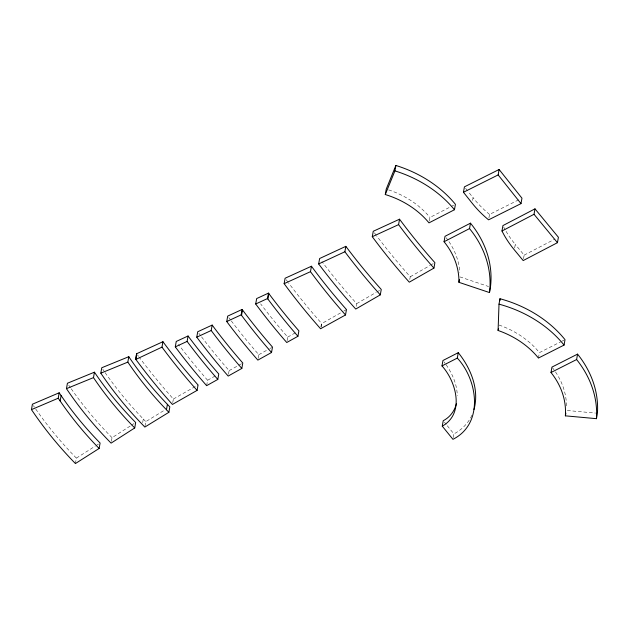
<?xml version="1.0" encoding="UTF-8"?>
<svg xmlns="http://www.w3.org/2000/svg" width="629" height="629" viewBox="0 0 629 629"><rect width="100%" height="100%" fill="white"/><g stroke="black" fill="none" stroke-linecap="round" stroke-linejoin="round"><path stroke-width="0.47" stroke-dasharray="3.15 2.36" d="M75.417 463.549L76.376 458.124L95.191 446.158M111.404 441.314L112.041 437.698L130.793 425.668M142.657 422.633L143.294 419.016A415.517 336.586 10 0 1 104.917 372.344M144.992 426.163L145.794 421.642L164.861 409.935M172.739 402.639L173.376 399.03A705.274 571.305 10 0 1 139.095 357.091M206.634 385.663L207.586 380.246A696.673 564.331 10 0 1 178.534 344.495M228.492 374.255L229.129 370.638A698.237 565.597 10 0 1 201.162 336.334M258.165 358.31L258.802 354.701A698.237 565.597 10 0 1 231.095 320.648M287.068 340.698L287.705 337.081A696.673 564.331 10 0 1 260.634 303.862M320.9 326.938L321.537 323.33A705.274 571.305 10 0 1 288.522 282.861M321.112 327.19L321.749 323.573L343.057 311.481M356.211 306.347L356.69 303.634A705.274 571.305 10 0 1 321.946 261.601M409.762 279.473L410.242 276.76A705.274 571.305 10 0 1 376.724 235.938M429.316 221.062L429.953 217.453L450.325 206.941M472.583 200.423L473.063 197.71L468.456 191.924M488.89 218.035L489.527 214.426L520.207 199.071M453.265 437.525L453.902 433.908L446.779 425.125M514.64 248.015L515.277 244.398A114.219 92.526 10 0 1 505.559 230.458M523.501 258.755L524.138 255.146L515.277 244.398M538.448 358.043L539.407 352.625L560.746 341.822M471.892 415.305C468.188 423.317 461.71 429.851 453.902 433.908M131.603 425.141L134.048 423.569M96.009 445.639L98.462 444.074M356.69 303.634L376.173 292.375M377.023 291.887L379.562 290.417M173.376 399.03L198.049 384.964M410.242 276.76L429.796 265.587M430.645 265.1L433.192 263.637M343.906 310.993L346.461 309.547M207.586 380.246L215.574 375.78M229.129 370.638L242.794 363.004M287.705 337.081L295.693 332.631M258.802 354.701L269.063 348.985M269.912 348.505L271.626 347.554M524.138 255.146L554.982 239.051M451.174 206.501L453.721 205.188M561.603 341.39L564.166 340.092M567.303 410.509L595.498 413.072M459.893 276.894L488.591 286.525M143.294 419.016L145.794 421.642M444.412 422.193L446.189 424.386M465.57 188.299L467.874 191.2M444.019 361.927L445.088 363.342M33.408 405.65L34.398 407.097M446.158 364.765C452.455 373.885 457.102 384.555 457.283 395.775M287.94 282.099A705.274 571.305 10 0 1 286.226 279.787M138.522 356.321A705.274 571.305 10 0 1 137.374 354.78M505.095 229.656A114.219 92.526 10 0 1 503.774 227.211M499.049 325.051A82.926 67.177 10 0 1 539.407 352.625M552.49 367.761A82.926 67.177 10 0 1 554.039 369.813M555.501 371.904A82.926 67.177 10 0 1 566.47 406.397M76.376 458.124A415.517 336.586 10 0 1 35.452 408.622M112.041 437.698A415.517 336.586 10 0 1 71.077 388.573M70.542 387.81A415.517 336.586 10 0 1 68.451 384.767M104.383 371.582A415.517 336.586 10 0 1 102.81 369.286M388.667 189.895A82.926 67.177 10 0 1 429.953 217.453M446.197 237.801A82.926 67.177 10 0 1 447.895 240.081M448.964 241.63A82.926 67.177 10 0 1 459.807 272.585M489.527 214.426A114.219 92.526 10 0 1 473.063 197.71M200.58 335.572A698.237 565.597 10 0 1 198.858 333.284M230.528 319.894A698.237 565.597 10 0 1 228.822 317.621M376.142 235.16A705.274 571.305 10 0 1 374.404 232.832"/><path stroke-width="0.94" d="M498.089 330.477L499.009 304.153L499.969 298.728A114.219 92.526 10 0 1 565.015 339.66L564.064 345.077L538.448 358.043A82.926 67.177 10 0 0 498.089 330.477L498.412 328.668M499.898 300.678L499.969 298.728M596.481 418.67L596.551 417.247A114.219 92.526 10 0 0 576.612 359.544L577.564 354.119L551.955 367.084L550.996 372.51A82.926 67.177 10 0 1 565.44 414.535L565.377 415.84L596.481 418.67L597.511 411.822A114.219 92.526 10 0 0 577.564 354.119M31.45 409.628L32.409 404.211L59.173 392.787L61.107 395.586A384.225 311.237 10 0 0 100.097 443.036L99.138 448.453L75.417 463.549A415.517 336.586 10 0 1 33.447 412.514L31.45 409.628L58.222 398.212L59.173 392.787M99.138 448.453A384.225 311.237 10 0 1 60.156 401.003L61.107 395.586M66.462 388.659L67.421 383.242L94.444 372.187A384.225 311.237 10 0 0 135.683 422.523L134.724 427.948L111.081 443.123A415.517 336.586 10 0 1 66.462 388.659L93.485 377.612L94.444 372.187M100.821 373.17L101.772 367.745L128.796 356.698A384.225 311.237 10 0 0 167.408 404.337L169.83 406.884L168.879 412.302L144.835 427.067L142.335 424.441A415.517 336.586 10 0 1 100.821 373.17L127.836 362.115L128.796 356.698M135.66 359.175L136.611 353.75L162.935 341.704A673.981 545.956 10 0 0 198.049 384.964L197.097 390.381L172.417 404.447A705.274 571.305 10 0 1 135.848 359.434L161.975 347.129L162.935 341.704M135.848 359.434L136.611 353.75M175.294 346.87L176.246 341.453L188.063 335.988A682.591 552.922 10 0 0 218.766 373.996L217.807 379.421L206.634 385.663A696.673 564.331 10 0 1 175.294 346.87L187.112 341.413L188.063 335.988M168.879 412.302L166.457 409.762L167.408 404.337M196.767 337.175L197.718 331.758L212.162 325.083A681.026 551.657 10 0 0 242.794 363.004L241.835 368.421L228.178 376.063A698.237 565.597 10 0 1 196.767 337.175L211.202 330.508L212.162 325.083M226.731 321.529L227.69 316.104L242.134 309.444L242.503 309.932A681.026 551.657 10 0 0 272.483 347.082L271.524 352.499L257.851 360.118A698.237 565.597 10 0 1 226.731 321.529L241.174 314.862L242.134 309.444M271.524 352.499A681.026 551.657 10 0 1 241.544 315.357L242.503 309.932M255.704 303.996L256.656 298.571L268.504 293.114L268.803 293.554A682.591 552.922 10 0 0 298.893 330.846L297.934 336.271L286.745 342.506A696.673 564.331 10 0 1 255.704 303.996L267.545 298.531L268.504 293.114M297.934 336.271A682.591 552.922 10 0 1 267.844 298.979L268.803 293.554M284.135 283.671L285.094 278.246L311.441 266.24A673.981 545.956 10 0 0 346.461 309.547L345.51 314.964L320.578 328.747A705.274 571.305 10 0 1 284.135 283.671L310.482 271.665L311.441 266.24M318.667 263.944L319.618 258.519L345.84 246.34A673.981 545.956 10 0 0 381.253 289.442L380.301 294.859L355.739 309.051A705.274 571.305 10 0 1 318.667 263.944L344.889 251.757L345.84 246.34M372.289 236.701L373.249 231.275L399.541 219.199A673.981 545.956 10 0 0 434.898 262.67L433.939 268.088L409.282 282.177A705.274 571.305 10 0 1 372.289 236.701L398.589 224.624L399.541 219.199M385.278 194.526L386.237 189.109L395.885 165.451L397.552 165.993A114.219 92.526 10 0 1 455.42 204.315L454.468 209.732L428.994 222.87A82.926 67.177 10 0 0 386.804 195.021L385.278 194.526L394.933 170.876L395.885 165.451M444.058 241.725L445.017 236.307L470.484 223.169A114.219 92.526 10 0 1 490.447 287.146L489.488 292.564L458.934 282.319A82.926 67.177 10 0 0 444.058 241.725L469.533 228.594L470.484 223.169M463.463 192.277L464.422 186.852L499.111 169.492L521.96 198.198L521.001 203.615L488.568 219.843A114.219 92.526 10 0 1 472.104 203.128L463.463 192.277L498.152 174.917L499.111 169.492M458.274 352.672L457.314 358.09C477.773 380.065 484.094 423.655 452.943 439.325L442.266 426.147C464.933 413.575 456.277 381.732 441.99 365.921L442.95 360.503L458.274 352.672C470.814 368.279 479.502 389.39 473.991 409.479M458.934 282.319L459.414 279.606M442.266 426.147L443.225 420.73C449.845 417.334 454.688 410.965 456.387 403.739M501.981 231L502.941 225.575L534.98 208.859L558.403 237.267L557.451 242.684L523.179 260.563L514.318 249.823A114.219 92.526 10 0 1 501.981 231L534.021 214.285L534.98 208.859M565.377 415.84L565.856 413.135M441.99 365.921L457.314 358.09M550.996 372.51L576.612 359.544M394.933 170.876L396.592 171.41A114.219 92.526 10 0 1 454.468 209.732M534.021 214.285L557.451 242.684M498.152 174.917L521.001 203.615M241.174 314.862L241.544 315.357M58.222 398.212L60.156 401.003M267.545 298.531L267.844 298.979M345.51 314.964A673.981 545.956 10 0 1 310.482 271.665M197.097 390.381A673.981 545.956 10 0 1 161.975 347.129M499.009 304.153A114.219 92.526 10 0 1 564.064 345.077M134.724 427.948A384.225 311.237 10 0 1 93.485 377.612M166.457 409.762A384.225 311.237 10 0 1 127.836 362.115M469.533 228.594A114.219 92.526 10 0 1 489.488 292.564M241.835 368.421A681.026 551.657 10 0 1 211.202 330.508M217.807 379.421A682.591 552.922 10 0 1 187.112 341.413M380.301 294.859A673.981 545.956 10 0 1 344.889 251.757M433.939 268.088A673.981 545.956 10 0 1 398.589 224.624"/></g></svg>
